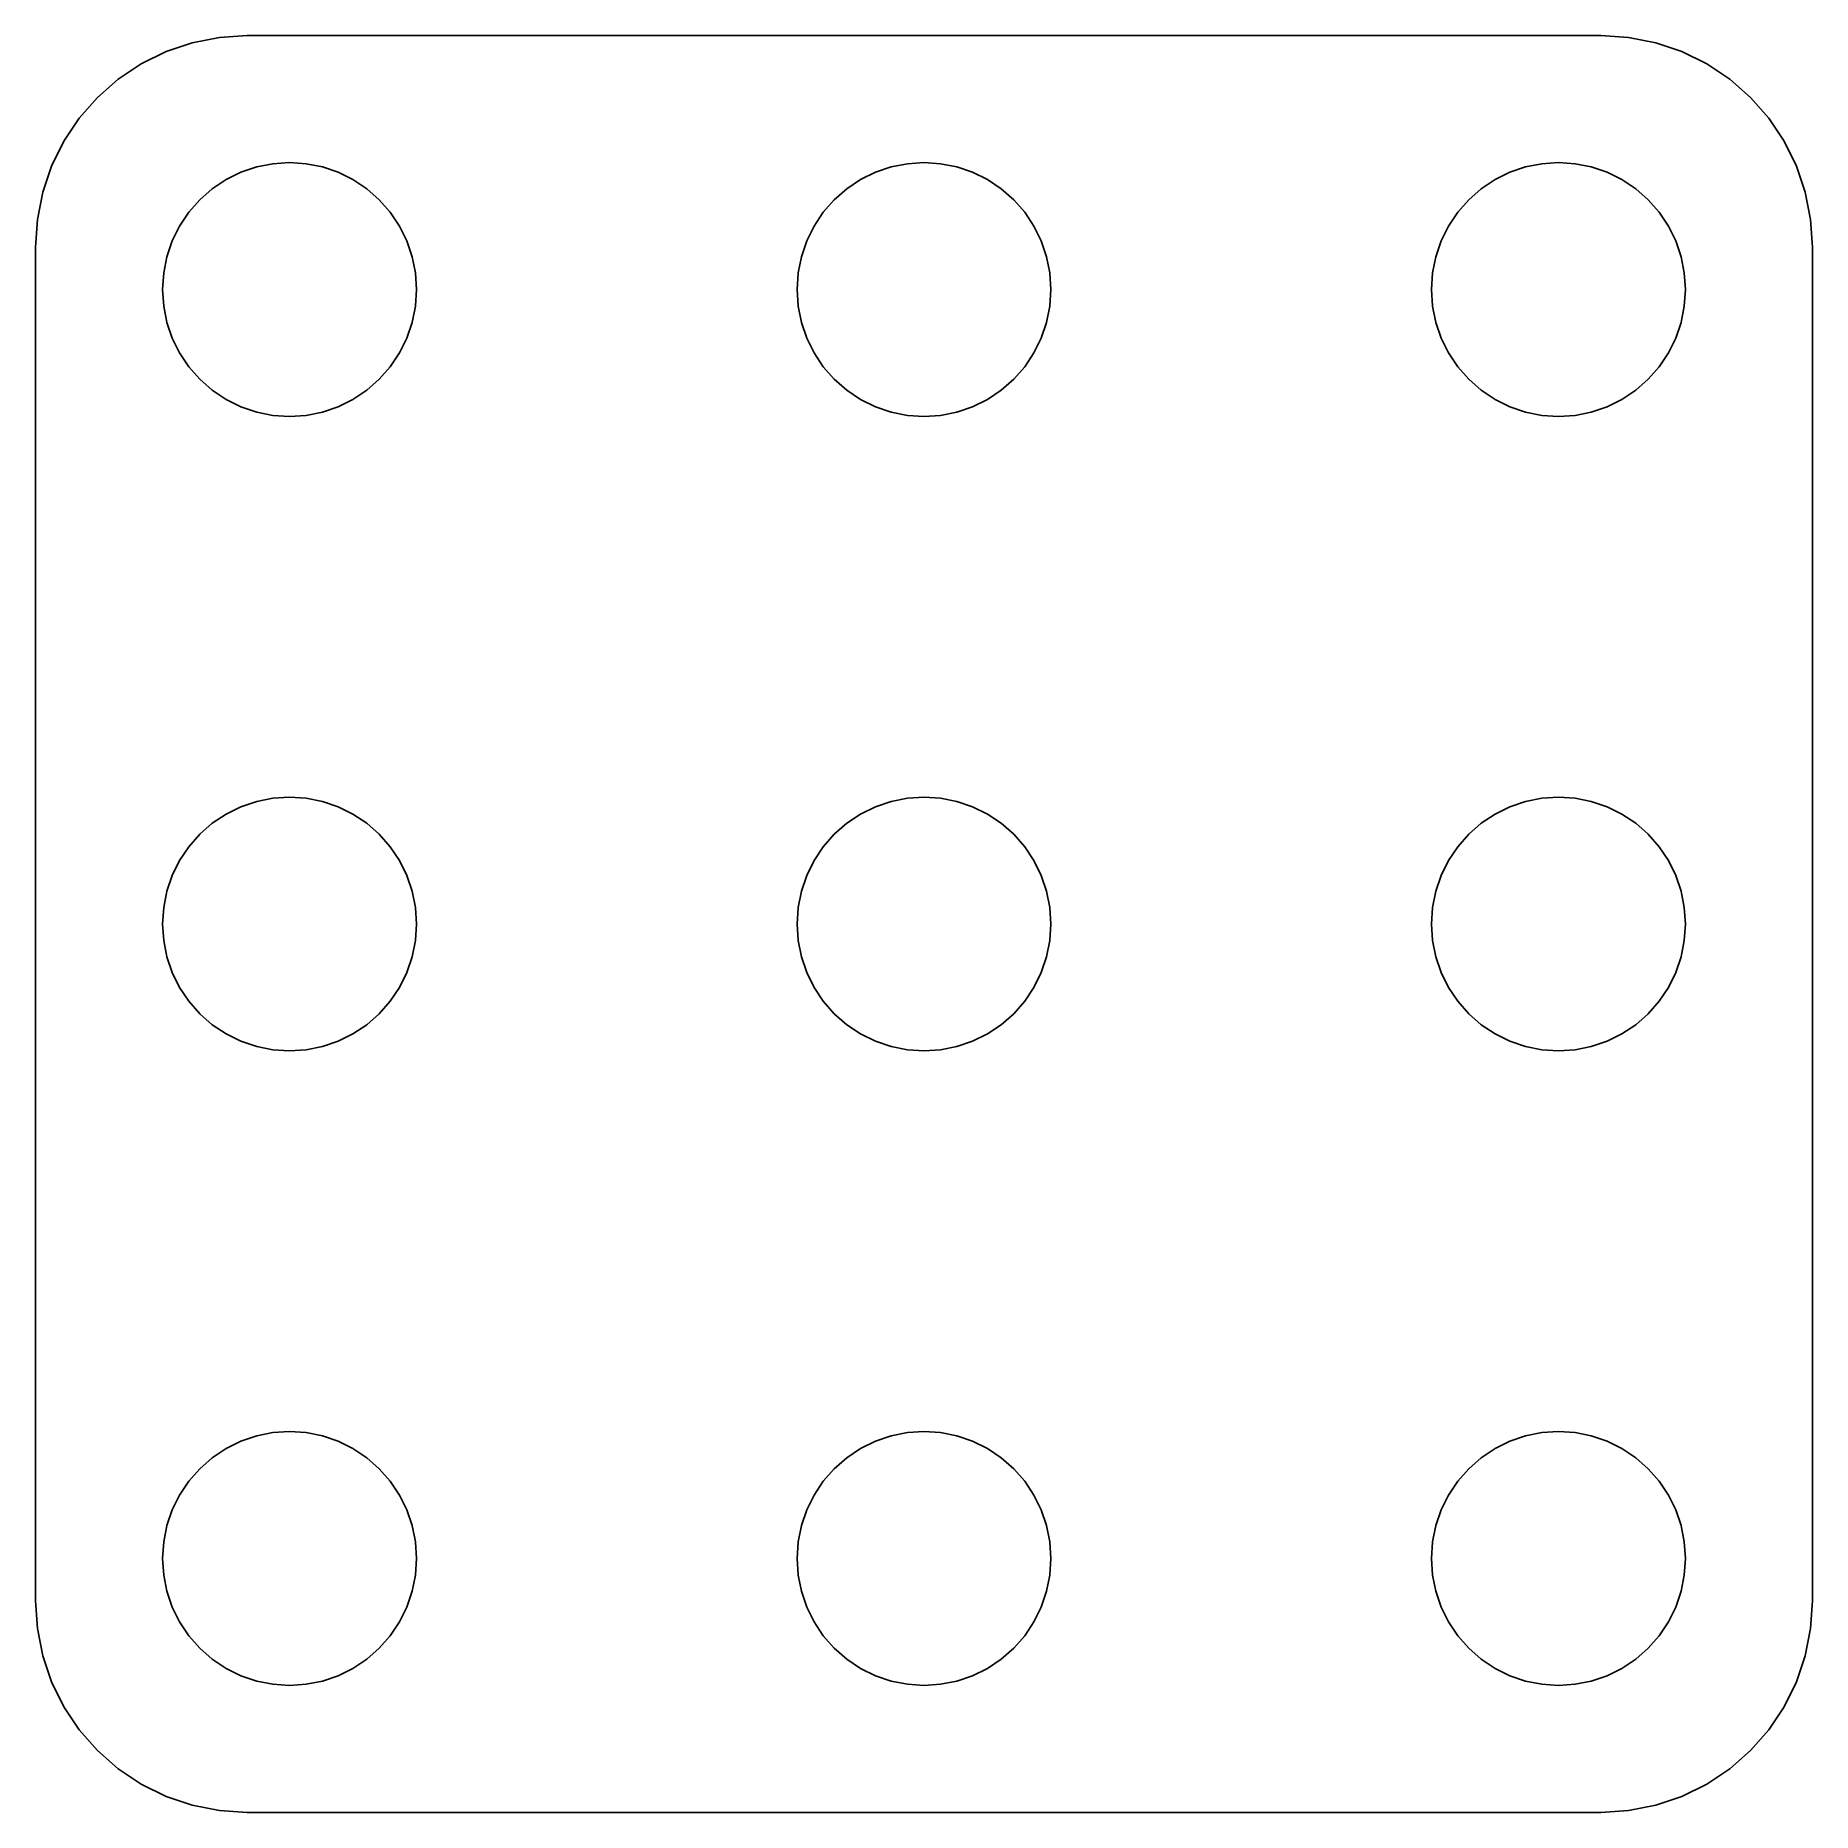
# Model space of a CAD drawing. Header units: metres. Extents: x -21 to 21, y -21 to 21.
import ezdxf

# ---------------------------------------------------------------- set-up
doc = ezdxf.new("R2010")
doc.units = ezdxf.units.M

msp = doc.modelspace()

# ---------------------------------------------------------------- linework, layer by layer
for p, q in [((-16.005, 21.005), (-16.6576, 20.9622)), ((16.005, 21.005), (-16.005, 21.005)), ((16.6576, 20.9622), (16.005, 21.005)), ((-17.9184, 20.6244), (-18.505, 20.3351)), ((-17.2991, 20.8346), (-17.9184, 20.6244)), ((-16.6576, 20.9622), (-17.2991, 20.8346)), ((17.2991, 20.8346), (16.6576, 20.9622)), ((17.9184, 20.6244), (17.2991, 20.8346)), ((18.505, 20.3351), (17.9184, 20.6244)), ((-18.505, 20.3351), (-19.0488, 19.9718)), ((19.0488, 19.9718), (18.505, 20.3351)), ((-19.0488, 19.9718), (-19.5405, 19.5405)), ((19.5405, 19.5405), (19.0488, 19.9718)), ((-19.5405, 19.5405), (-19.9718, 19.0488)), ((19.9718, 19.0488), (19.5405, 19.5405)), ((-19.9718, 19.0488), (-20.3351, 18.505)), ((20.3351, 18.505), (19.9718, 19.0488)), ((-20.3351, 18.505), (-20.6244, 17.9184)), ((20.6244, 17.9184), (20.3351, 18.505)), ((-20.6244, 17.9184), (-20.8346, 17.2991)), ((-16.5, 17.5981), (-16.148, 17.7716)), ((-16.148, 17.7716), (-15.7764, 17.8978)), ((-15.7764, 17.8978), (-15.3916, 17.9743)), ((-15.3916, 17.9743), (-15, 18)), ((-15, 18), (-14.6084, 17.9743)), ((-14.6084, 17.9743), (-14.2235, 17.8978)), ((-14.2235, 17.8978), (-13.8519, 17.7716)), ((-13.8519, 17.7716), (-13.5, 17.5981)), ((-1.5, 17.5981), (-1.14804, 17.7716)), ((-1.14804, 17.7716), (-0.776443, 17.8978)), ((-0.776443, 17.8978), (-0.391571, 17.9743)), ((-0.391571, 17.9743), (0, 18)), ((0, 18), (0.391571, 17.9743)), ((0.391571, 17.9743), (0.776443, 17.8978)), ((0.776443, 17.8978), (1.14804, 17.7716)), ((1.14804, 17.7716), (1.5, 17.5981)), ((13.5, 17.5981), (13.8519, 17.7716)), ((13.8519, 17.7716), (14.2235, 17.8978)), ((14.2235, 17.8978), (14.6084, 17.9743)), ((14.6084, 17.9743), (15, 18)), ((15, 18), (15.3916, 17.9743)), ((15.3916, 17.9743), (15.7764, 17.8978)), ((15.7764, 17.8978), (16.148, 17.7716)), ((16.148, 17.7716), (16.5, 17.5981)), ((20.8346, 17.2991), (20.6244, 17.9184)), ((-20.8346, 17.2991), (-20.9622, 16.6576)), ((-17.1213, 17.1213), (-16.8263, 17.3801)), ((-16.8263, 17.3801), (-16.5, 17.5981)), ((-13.5, 17.5981), (-13.1737, 17.3801)), ((-13.1737, 17.3801), (-12.8787, 17.1213)), ((-2.12131, 17.1213), (-1.82628, 17.3801)), ((-1.82628, 17.3801), (-1.5, 17.5981)), ((1.5, 17.5981), (1.82628, 17.3801)), ((1.82628, 17.3801), (2.12131, 17.1213)), ((12.8787, 17.1213), (13.1737, 17.3801)), ((13.1737, 17.3801), (13.5, 17.5981)), ((16.5, 17.5981), (16.8263, 17.3801)), ((16.8263, 17.3801), (17.1213, 17.1213)), ((20.9622, 16.6576), (20.8346, 17.2991)), ((-17.5981, 16.5), (-17.3801, 16.8263)), ((-17.3801, 16.8263), (-17.1213, 17.1213)), ((-12.8787, 17.1213), (-12.6199, 16.8263)), ((-12.6199, 16.8263), (-12.4019, 16.5)), ((-2.59807, 16.5), (-2.38005, 16.8263)), ((-2.38005, 16.8263), (-2.12131, 17.1213)), ((2.12131, 17.1213), (2.38005, 16.8263)), ((2.38005, 16.8263), (2.59807, 16.5)), ((12.4019, 16.5), (12.6199, 16.8263)), ((12.6199, 16.8263), (12.8787, 17.1213)), ((17.1213, 17.1213), (17.3801, 16.8263)), ((17.3801, 16.8263), (17.5981, 16.5)), ((-20.9622, 16.6576), (-21.005, 16.005)), ((-17.7716, 16.148), (-17.5981, 16.5)), ((-12.4019, 16.5), (-12.2283, 16.148)), ((-2.77164, 16.148), (-2.59807, 16.5)), ((2.59807, 16.5), (2.77164, 16.148)), ((12.2283, 16.148), (12.4019, 16.5)), ((17.5981, 16.5), (17.7716, 16.148)), ((21.005, 16.005), (20.9622, 16.6576)), ((-21.005, 16.005), (-21.005, -16.005)), ((-17.8978, 15.7764), (-17.7716, 16.148)), ((-12.2283, 16.148), (-12.1022, 15.7764)), ((-2.89777, 15.7764), (-2.77164, 16.148)), ((2.77164, 16.148), (2.89777, 15.7764)), ((12.1022, 15.7764), (12.2283, 16.148)), ((17.7716, 16.148), (17.8978, 15.7764)), ((21.005, -16.005), (21.005, 16.005)), ((-17.9743, 15.3916), (-17.8978, 15.7764)), ((-12.1022, 15.7764), (-12.0257, 15.3916)), ((-2.97432, 15.3916), (-2.89777, 15.7764)), ((2.89777, 15.7764), (2.97432, 15.3916)), ((12.0257, 15.3916), (12.1022, 15.7764)), ((17.8978, 15.7764), (17.9743, 15.3916)), ((-18, 15), (-17.9743, 15.3916)), ((-12.0257, 15.3916), (-12, 15)), ((-3, 15), (-2.97432, 15.3916)), ((2.97432, 15.3916), (3, 15)), ((12, 15), (12.0257, 15.3916)), ((17.9743, 15.3916), (18, 15)), ((-17.9743, 14.6084), (-18, 15)), ((-12, 15), (-12.0257, 14.6084)), ((-2.97432, 14.6084), (-3, 15)), ((3, 15), (2.97432, 14.6084)), ((12.0257, 14.6084), (12, 15)), ((18, 15), (17.9743, 14.6084)), ((-17.8978, 14.2235), (-17.9743, 14.6084)), ((-12.0257, 14.6084), (-12.1022, 14.2235)), ((-2.89777, 14.2235), (-2.97432, 14.6084)), ((2.97432, 14.6084), (2.89777, 14.2235)), ((12.1022, 14.2235), (12.0257, 14.6084)), ((17.9743, 14.6084), (17.8978, 14.2235)), ((-17.7716, 13.8519), (-17.8978, 14.2235)), ((-12.1022, 14.2235), (-12.2283, 13.8519)), ((-2.77164, 13.8519), (-2.89777, 14.2235)), ((2.89777, 14.2235), (2.77164, 13.8519)), ((12.2283, 13.8519), (12.1022, 14.2235)), ((17.8978, 14.2235), (17.7716, 13.8519)), ((-17.5981, 13.5), (-17.7716, 13.8519)), ((-17.3801, 13.1737), (-17.5981, 13.5)), ((-12.4019, 13.5), (-12.6199, 13.1737)), ((-12.2283, 13.8519), (-12.4019, 13.5)), ((-2.59807, 13.5), (-2.77164, 13.8519)), ((-2.38005, 13.1737), (-2.59807, 13.5)), ((2.59807, 13.5), (2.38005, 13.1737)), ((2.77164, 13.8519), (2.59807, 13.5)), ((12.4019, 13.5), (12.2283, 13.8519)), ((12.6199, 13.1737), (12.4019, 13.5)), ((17.5981, 13.5), (17.3801, 13.1737)), ((17.7716, 13.8519), (17.5981, 13.5)), ((-17.1213, 12.8787), (-17.3801, 13.1737)), ((-12.6199, 13.1737), (-12.8787, 12.8787)), ((-2.12131, 12.8787), (-2.38005, 13.1737)), ((2.38005, 13.1737), (2.12131, 12.8787)), ((12.8787, 12.8787), (12.6199, 13.1737)), ((17.3801, 13.1737), (17.1213, 12.8787)), ((-16.8263, 12.6199), (-17.1213, 12.8787)), ((-16.5, 12.4019), (-16.8263, 12.6199)), ((-13.1737, 12.6199), (-13.5, 12.4019)), ((-12.8787, 12.8787), (-13.1737, 12.6199)), ((-1.82628, 12.6199), (-2.12131, 12.8787)), ((-1.5, 12.4019), (-1.82628, 12.6199)), ((1.82628, 12.6199), (1.5, 12.4019)), ((2.12131, 12.8787), (1.82628, 12.6199)), ((13.1737, 12.6199), (12.8787, 12.8787)), ((13.5, 12.4019), (13.1737, 12.6199)), ((16.8263, 12.6199), (16.5, 12.4019)), ((17.1213, 12.8787), (16.8263, 12.6199)), ((-16.148, 12.2283), (-16.5, 12.4019)), ((-15.7764, 12.1022), (-16.148, 12.2283)), ((-13.8519, 12.2283), (-14.2235, 12.1022)), ((-13.5, 12.4019), (-13.8519, 12.2283)), ((-1.14804, 12.2283), (-1.5, 12.4019)), ((-0.776443, 12.1022), (-1.14804, 12.2283)), ((1.14804, 12.2283), (0.776443, 12.1022)), ((1.5, 12.4019), (1.14804, 12.2283)), ((13.8519, 12.2283), (13.5, 12.4019)), ((14.2235, 12.1022), (13.8519, 12.2283)), ((16.148, 12.2283), (15.7764, 12.1022)), ((16.5, 12.4019), (16.148, 12.2283)), ((-15.3916, 12.0257), (-15.7764, 12.1022)), ((-15, 12), (-15.3916, 12.0257)), ((-14.6084, 12.0257), (-15, 12)), ((-14.2235, 12.1022), (-14.6084, 12.0257)), ((-0.391571, 12.0257), (-0.776443, 12.1022)), ((0, 12), (-0.391571, 12.0257)), ((0.391571, 12.0257), (0, 12)), ((0.776443, 12.1022), (0.391571, 12.0257)), ((14.6084, 12.0257), (14.2235, 12.1022)), ((15, 12), (14.6084, 12.0257)), ((15.3916, 12.0257), (15, 12)), ((15.7764, 12.1022), (15.3916, 12.0257)), ((-15.7764, 2.89777), (-15.3916, 2.97432)), ((-15.3916, 2.97432), (-15, 3)), ((-15, 3), (-14.6084, 2.97432)), ((-14.6084, 2.97432), (-14.2235, 2.89777)), ((-0.776443, 2.89777), (-0.391571, 2.97432)), ((-0.391571, 2.97432), (0, 3)), ((0, 3), (0.391571, 2.97432)), ((0.391571, 2.97432), (0.776443, 2.89777)), ((14.2235, 2.89777), (14.6084, 2.97432)), ((14.6084, 2.97432), (15, 3)), ((15, 3), (15.3916, 2.97432)), ((15.3916, 2.97432), (15.7764, 2.89777)), ((-16.8263, 2.38005), (-16.5, 2.59807)), ((-16.5, 2.59807), (-16.148, 2.77164)), ((-16.148, 2.77164), (-15.7764, 2.89777)), ((-14.2235, 2.89777), (-13.8519, 2.77164)), ((-13.8519, 2.77164), (-13.5, 2.59807)), ((-13.5, 2.59807), (-13.1737, 2.38005)), ((-1.82628, 2.38005), (-1.5, 2.59807)), ((-1.5, 2.59807), (-1.14804, 2.77164)), ((-1.14804, 2.77164), (-0.776443, 2.89777)), ((0.776443, 2.89777), (1.14804, 2.77164)), ((1.14804, 2.77164), (1.5, 2.59807)), ((1.5, 2.59807), (1.82628, 2.38005)), ((13.1737, 2.38005), (13.5, 2.59807)), ((13.5, 2.59807), (13.8519, 2.77164)), ((13.8519, 2.77164), (14.2235, 2.89777)), ((15.7764, 2.89777), (16.148, 2.77164)), ((16.148, 2.77164), (16.5, 2.59807)), ((16.5, 2.59807), (16.8263, 2.38005)), ((-17.3801, 1.82628), (-17.1213, 2.12131)), ((-17.1213, 2.12131), (-16.8263, 2.38005)), ((-13.1737, 2.38005), (-12.8787, 2.12131)), ((-12.8787, 2.12131), (-12.6199, 1.82628)), ((-2.38005, 1.82628), (-2.12131, 2.12131)), ((-2.12131, 2.12131), (-1.82628, 2.38005)), ((1.82628, 2.38005), (2.12131, 2.12131)), ((2.12131, 2.12131), (2.38005, 1.82628)), ((12.6199, 1.82628), (12.8787, 2.12131)), ((12.8787, 2.12131), (13.1737, 2.38005)), ((16.8263, 2.38005), (17.1213, 2.12131)), ((17.1213, 2.12131), (17.3801, 1.82628)), ((-17.5981, 1.5), (-17.3801, 1.82628)), ((-12.6199, 1.82628), (-12.4019, 1.5)), ((-2.59807, 1.5), (-2.38005, 1.82628)), ((2.38005, 1.82628), (2.59807, 1.5)), ((12.4019, 1.5), (12.6199, 1.82628)), ((17.3801, 1.82628), (17.5981, 1.5)), ((-17.7716, 1.14804), (-17.5981, 1.5)), ((-12.4019, 1.5), (-12.2283, 1.14804)), ((-2.77164, 1.14804), (-2.59807, 1.5)), ((2.59807, 1.5), (2.77164, 1.14804)), ((12.2283, 1.14804), (12.4019, 1.5)), ((17.5981, 1.5), (17.7716, 1.14804)), ((-17.8978, 0.776443), (-17.7716, 1.14804)), ((-12.2283, 1.14804), (-12.1022, 0.776443)), ((-2.89777, 0.776443), (-2.77164, 1.14804)), ((2.77164, 1.14804), (2.89777, 0.776443)), ((12.1022, 0.776443), (12.2283, 1.14804)), ((17.7716, 1.14804), (17.8978, 0.776443)), ((-17.9743, 0.391571), (-17.8978, 0.776443)), ((-12.1022, 0.776443), (-12.0257, 0.391571)), ((-2.97432, 0.391571), (-2.89777, 0.776443)), ((2.89777, 0.776443), (2.97432, 0.391571)), ((12.0257, 0.391571), (12.1022, 0.776443)), ((17.8978, 0.776443), (17.9743, 0.391571)), ((-18, 0), (-17.9743, 0.391571)), ((-17.9743, -0.391571), (-18, 0)), ((-12.0257, 0.391571), (-12, 0)), ((-12, 0), (-12.0257, -0.391571)), ((-3, 0), (-2.97432, 0.391571)), ((-2.97432, -0.391571), (-3, 0)), ((2.97432, 0.391571), (3, 0)), ((3, 0), (2.97432, -0.391571)), ((12, 0), (12.0257, 0.391571)), ((12.0257, -0.391571), (12, 0)), ((17.9743, 0.391571), (18, 0)), ((18, 0), (17.9743, -0.391571)), ((-17.8978, -0.776443), (-17.9743, -0.391571)), ((-12.0257, -0.391571), (-12.1022, -0.776443)), ((-2.89777, -0.776443), (-2.97432, -0.391571)), ((2.97432, -0.391571), (2.89777, -0.776443)), ((12.1022, -0.776443), (12.0257, -0.391571)), ((17.9743, -0.391571), (17.8978, -0.776443)), ((-17.7716, -1.14804), (-17.8978, -0.776443)), ((-12.1022, -0.776443), (-12.2283, -1.14804)), ((-2.77164, -1.14804), (-2.89777, -0.776443)), ((2.89777, -0.776443), (2.77164, -1.14804)), ((12.2283, -1.14804), (12.1022, -0.776443)), ((17.8978, -0.776443), (17.7716, -1.14804)), ((-17.5981, -1.5), (-17.7716, -1.14804)), ((-12.2283, -1.14804), (-12.4019, -1.5)), ((-2.59807, -1.5), (-2.77164, -1.14804)), ((2.77164, -1.14804), (2.59807, -1.5)), ((12.4019, -1.5), (12.2283, -1.14804)), ((17.7716, -1.14804), (17.5981, -1.5)), ((-17.3801, -1.82628), (-17.5981, -1.5)), ((-12.4019, -1.5), (-12.6199, -1.82628)), ((-2.38005, -1.82628), (-2.59807, -1.5)), ((2.59807, -1.5), (2.38005, -1.82628)), ((12.6199, -1.82628), (12.4019, -1.5)), ((17.5981, -1.5), (17.3801, -1.82628)), ((-17.1213, -2.12131), (-17.3801, -1.82628)), ((-12.6199, -1.82628), (-12.8787, -2.12131)), ((-2.12131, -2.12131), (-2.38005, -1.82628)), ((2.38005, -1.82628), (2.12131, -2.12131)), ((12.8787, -2.12131), (12.6199, -1.82628)), ((17.3801, -1.82628), (17.1213, -2.12131)), ((-16.8263, -2.38005), (-17.1213, -2.12131)), ((-16.5, -2.59807), (-16.8263, -2.38005)), ((-13.1737, -2.38005), (-13.5, -2.59807)), ((-12.8787, -2.12131), (-13.1737, -2.38005)), ((-1.82628, -2.38005), (-2.12131, -2.12131)), ((-1.5, -2.59807), (-1.82628, -2.38005)), ((1.82628, -2.38005), (1.5, -2.59807)), ((2.12131, -2.12131), (1.82628, -2.38005)), ((13.1737, -2.38005), (12.8787, -2.12131)), ((13.5, -2.59807), (13.1737, -2.38005)), ((16.8263, -2.38005), (16.5, -2.59807)), ((17.1213, -2.12131), (16.8263, -2.38005)), ((-16.148, -2.77164), (-16.5, -2.59807)), ((-15.7764, -2.89777), (-16.148, -2.77164)), ((-15.3916, -2.97432), (-15.7764, -2.89777)), ((-14.2235, -2.89777), (-14.6084, -2.97432)), ((-13.8519, -2.77164), (-14.2235, -2.89777)), ((-13.5, -2.59807), (-13.8519, -2.77164)), ((-1.14804, -2.77164), (-1.5, -2.59807)), ((-0.776443, -2.89777), (-1.14804, -2.77164)), ((-0.391571, -2.97432), (-0.776443, -2.89777)), ((0.776443, -2.89777), (0.391571, -2.97432)), ((1.14804, -2.77164), (0.776443, -2.89777)), ((1.5, -2.59807), (1.14804, -2.77164)), ((13.8519, -2.77164), (13.5, -2.59807)), ((14.2235, -2.89777), (13.8519, -2.77164)), ((14.6084, -2.97432), (14.2235, -2.89777)), ((15.7764, -2.89777), (15.3916, -2.97432)), ((16.148, -2.77164), (15.7764, -2.89777)), ((16.5, -2.59807), (16.148, -2.77164)), ((-15, -3), (-15.3916, -2.97432)), ((-14.6084, -2.97432), (-15, -3)), ((0, -3), (-0.391571, -2.97432)), ((0.391571, -2.97432), (0, -3)), ((15, -3), (14.6084, -2.97432)), ((15.3916, -2.97432), (15, -3)), ((-16.148, -12.2283), (-15.7764, -12.1022)), ((-15.7764, -12.1022), (-15.3916, -12.0257)), ((-15.3916, -12.0257), (-15, -12)), ((-15, -12), (-14.6084, -12.0257)), ((-14.6084, -12.0257), (-14.2235, -12.1022)), ((-14.2235, -12.1022), (-13.8519, -12.2283)), ((-1.14804, -12.2283), (-0.776443, -12.1022)), ((-0.776443, -12.1022), (-0.391571, -12.0257)), ((-0.391571, -12.0257), (0, -12)), ((0, -12), (0.391571, -12.0257)), ((0.391571, -12.0257), (0.776443, -12.1022)), ((0.776443, -12.1022), (1.14804, -12.2283)), ((13.8519, -12.2283), (14.2235, -12.1022)), ((14.2235, -12.1022), (14.6084, -12.0257)), ((14.6084, -12.0257), (15, -12)), ((15, -12), (15.3916, -12.0257)), ((15.3916, -12.0257), (15.7764, -12.1022)), ((15.7764, -12.1022), (16.148, -12.2283)), ((-16.8263, -12.6199), (-16.5, -12.4019)), ((-16.5, -12.4019), (-16.148, -12.2283)), ((-13.8519, -12.2283), (-13.5, -12.4019)), ((-13.5, -12.4019), (-13.1737, -12.6199)), ((-1.82628, -12.6199), (-1.5, -12.4019)), ((-1.5, -12.4019), (-1.14804, -12.2283)), ((1.14804, -12.2283), (1.5, -12.4019)), ((1.5, -12.4019), (1.82628, -12.6199)), ((13.1737, -12.6199), (13.5, -12.4019)), ((13.5, -12.4019), (13.8519, -12.2283)), ((16.148, -12.2283), (16.5, -12.4019)), ((16.5, -12.4019), (16.8263, -12.6199)), ((-17.3801, -13.1737), (-17.1213, -12.8787)), ((-17.1213, -12.8787), (-16.8263, -12.6199)), ((-13.1737, -12.6199), (-12.8787, -12.8787)), ((-12.8787, -12.8787), (-12.6199, -13.1737)), ((-2.38005, -13.1737), (-2.12131, -12.8787)), ((-2.12131, -12.8787), (-1.82628, -12.6199)), ((1.82628, -12.6199), (2.12131, -12.8787)), ((2.12131, -12.8787), (2.38005, -13.1737)), ((12.6199, -13.1737), (12.8787, -12.8787)), ((12.8787, -12.8787), (13.1737, -12.6199)), ((16.8263, -12.6199), (17.1213, -12.8787)), ((17.1213, -12.8787), (17.3801, -13.1737)), ((-17.5981, -13.5), (-17.3801, -13.1737)), ((-12.6199, -13.1737), (-12.4019, -13.5)), ((-2.59807, -13.5), (-2.38005, -13.1737)), ((2.38005, -13.1737), (2.59807, -13.5)), ((12.4019, -13.5), (12.6199, -13.1737)), ((17.3801, -13.1737), (17.5981, -13.5)), ((-17.8978, -14.2235), (-17.7716, -13.8519)), ((-17.7716, -13.8519), (-17.5981, -13.5)), ((-12.4019, -13.5), (-12.2283, -13.8519)), ((-12.2283, -13.8519), (-12.1022, -14.2235)), ((-2.89777, -14.2235), (-2.77164, -13.8519)), ((-2.77164, -13.8519), (-2.59807, -13.5)), ((2.59807, -13.5), (2.77164, -13.8519)), ((2.77164, -13.8519), (2.89777, -14.2235)), ((12.1022, -14.2235), (12.2283, -13.8519)), ((12.2283, -13.8519), (12.4019, -13.5)), ((17.5981, -13.5), (17.7716, -13.8519)), ((17.7716, -13.8519), (17.8978, -14.2235)), ((-17.9743, -14.6084), (-17.8978, -14.2235)), ((-12.1022, -14.2235), (-12.0257, -14.6084)), ((-2.97432, -14.6084), (-2.89777, -14.2235)), ((2.89777, -14.2235), (2.97432, -14.6084)), ((12.0257, -14.6084), (12.1022, -14.2235)), ((17.8978, -14.2235), (17.9743, -14.6084)), ((-18, -15), (-17.9743, -14.6084)), ((-12.0257, -14.6084), (-12, -15)), ((-3, -15), (-2.97432, -14.6084)), ((2.97432, -14.6084), (3, -15)), ((12, -15), (12.0257, -14.6084)), ((17.9743, -14.6084), (18, -15)), ((-17.9743, -15.3916), (-18, -15)), ((-12, -15), (-12.0257, -15.3916)), ((-2.97432, -15.3916), (-3, -15)), ((3, -15), (2.97432, -15.3916)), ((12.0257, -15.3916), (12, -15)), ((18, -15), (17.9743, -15.3916)), ((-17.8978, -15.7764), (-17.9743, -15.3916)), ((-12.0257, -15.3916), (-12.1022, -15.7764)), ((-2.89777, -15.7764), (-2.97432, -15.3916)), ((2.97432, -15.3916), (2.89777, -15.7764)), ((12.1022, -15.7764), (12.0257, -15.3916)), ((17.9743, -15.3916), (17.8978, -15.7764)), ((-17.7716, -16.148), (-17.8978, -15.7764)), ((-12.1022, -15.7764), (-12.2283, -16.148)), ((-2.77164, -16.148), (-2.89777, -15.7764)), ((2.89777, -15.7764), (2.77164, -16.148)), ((12.2283, -16.148), (12.1022, -15.7764)), ((17.8978, -15.7764), (17.7716, -16.148)), ((-21.005, -16.005), (-20.9622, -16.6576)), ((-17.5981, -16.5), (-17.7716, -16.148)), ((-12.2283, -16.148), (-12.4019, -16.5)), ((-2.59807, -16.5), (-2.77164, -16.148)), ((2.77164, -16.148), (2.59807, -16.5)), ((12.4019, -16.5), (12.2283, -16.148)), ((17.7716, -16.148), (17.5981, -16.5)), ((20.9622, -16.6576), (21.005, -16.005)), ((-20.9622, -16.6576), (-20.8346, -17.2991)), ((-17.3801, -16.8263), (-17.5981, -16.5)), ((-12.4019, -16.5), (-12.6199, -16.8263)), ((-2.38005, -16.8263), (-2.59807, -16.5)), ((2.59807, -16.5), (2.38005, -16.8263)), ((12.6199, -16.8263), (12.4019, -16.5)), ((17.5981, -16.5), (17.3801, -16.8263)), ((20.8346, -17.2991), (20.9622, -16.6576)), ((-17.1213, -17.1213), (-17.3801, -16.8263)), ((-16.8263, -17.3801), (-17.1213, -17.1213)), ((-12.8787, -17.1213), (-13.1737, -17.3801)), ((-12.6199, -16.8263), (-12.8787, -17.1213)), ((-2.12131, -17.1213), (-2.38005, -16.8263)), ((-1.82628, -17.3801), (-2.12131, -17.1213)), ((2.12131, -17.1213), (1.82628, -17.3801)), ((2.38005, -16.8263), (2.12131, -17.1213)), ((12.8787, -17.1213), (12.6199, -16.8263)), ((13.1737, -17.3801), (12.8787, -17.1213)), ((17.1213, -17.1213), (16.8263, -17.3801)), ((17.3801, -16.8263), (17.1213, -17.1213)), ((-20.8346, -17.2991), (-20.6244, -17.9184)), ((-16.5, -17.5981), (-16.8263, -17.3801)), ((-16.148, -17.7716), (-16.5, -17.5981)), ((-13.5, -17.5981), (-13.8519, -17.7716)), ((-13.1737, -17.3801), (-13.5, -17.5981)), ((-1.5, -17.5981), (-1.82628, -17.3801)), ((-1.14804, -17.7716), (-1.5, -17.5981)), ((1.5, -17.5981), (1.14804, -17.7716)), ((1.82628, -17.3801), (1.5, -17.5981)), ((13.5, -17.5981), (13.1737, -17.3801)), ((13.8519, -17.7716), (13.5, -17.5981)), ((16.5, -17.5981), (16.148, -17.7716)), ((16.8263, -17.3801), (16.5, -17.5981)), ((20.6244, -17.9184), (20.8346, -17.2991)), ((-20.6244, -17.9184), (-20.3351, -18.505)), ((-15.7764, -17.8978), (-16.148, -17.7716)), ((-15.3916, -17.9743), (-15.7764, -17.8978)), ((-15, -18), (-15.3916, -17.9743)), ((-14.6084, -17.9743), (-15, -18)), ((-14.2235, -17.8978), (-14.6084, -17.9743)), ((-13.8519, -17.7716), (-14.2235, -17.8978)), ((-0.776443, -17.8978), (-1.14804, -17.7716)), ((-0.391571, -17.9743), (-0.776443, -17.8978)), ((0, -18), (-0.391571, -17.9743)), ((0.391571, -17.9743), (0, -18)), ((0.776443, -17.8978), (0.391571, -17.9743)), ((1.14804, -17.7716), (0.776443, -17.8978)), ((14.2235, -17.8978), (13.8519, -17.7716)), ((14.6084, -17.9743), (14.2235, -17.8978)), ((15, -18), (14.6084, -17.9743)), ((15.3916, -17.9743), (15, -18)), ((15.7764, -17.8978), (15.3916, -17.9743)), ((16.148, -17.7716), (15.7764, -17.8978)), ((20.3351, -18.505), (20.6244, -17.9184)), ((-20.3351, -18.505), (-19.9718, -19.0488)), ((19.9718, -19.0488), (20.3351, -18.505)), ((-19.9718, -19.0488), (-19.5405, -19.5405)), ((19.5405, -19.5405), (19.9718, -19.0488)), ((-19.5405, -19.5405), (-19.0488, -19.9718)), ((19.0488, -19.9718), (19.5405, -19.5405)), ((-19.0488, -19.9718), (-18.505, -20.3351)), ((18.505, -20.3351), (19.0488, -19.9718)), ((-18.505, -20.3351), (-17.9184, -20.6244)), ((17.9184, -20.6244), (18.505, -20.3351)), ((-17.9184, -20.6244), (-17.2991, -20.8346)), ((-17.2991, -20.8346), (-16.6576, -20.9622)), ((-16.6576, -20.9622), (-16.005, -21.005)), ((-16.005, -21.005), (16.005, -21.005)), ((16.005, -21.005), (16.6576, -20.9622)), ((16.6576, -20.9622), (17.2991, -20.8346)), ((17.2991, -20.8346), (17.9184, -20.6244))]:
    msp.add_line(p, q)

doc.saveas('drawing.dxf')
